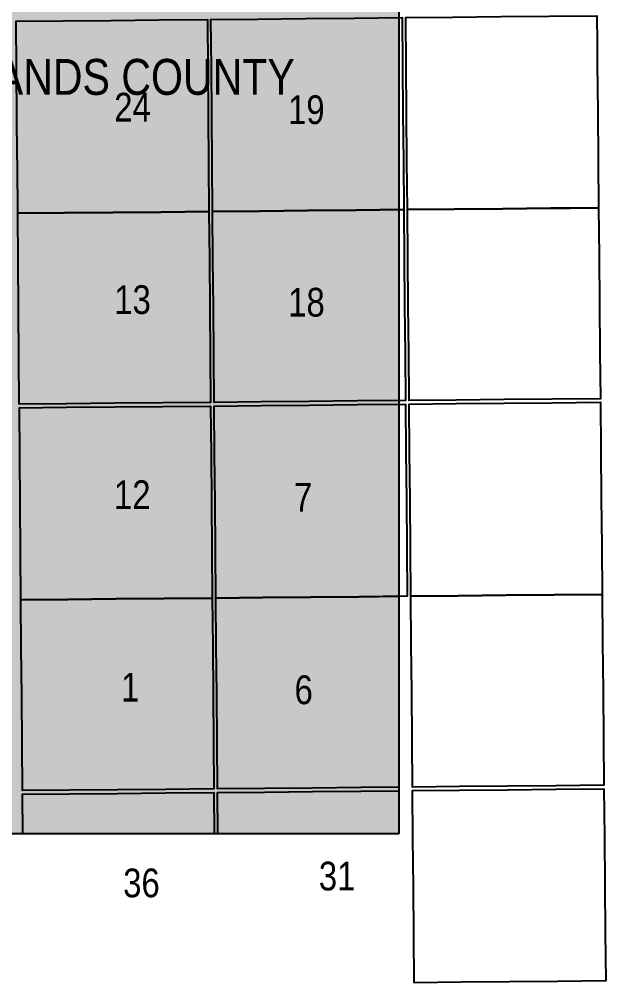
# Model space of a CAD drawing. Extents: x 403018 to 417191, y 6033193 to 6042673.
# Drawn here: x 415987.1 to 416150.5, y 6035924.3 to 6036192.9 of the extents above; entities that cross this region are included whole.
import ezdxf

# ---------------------------------------------------------------- set-up
doc = ezdxf.new("R2010")
doc.units = 0
doc.header["$LTSCALE"] = 5
doc.linetypes.add('BORDER2', pattern=[22.225, 6.35, -3.175, 6.35, -3.175, 0, -3.175])
doc.linetypes.add('DASHED2', pattern=[9.525, 6.35, -3.175])
doc.layers.add('AS-COUNTY', color=7, linetype='BORDER2', lineweight=60, true_color=0xcc33ff)
doc.layers.add('Quarters', color=8, linetype='Continuous')
doc.layers.add('RoadSeg', color=57, linetype='DASHED2')
doc.layers.add('ROUTE-MAP-BACKGROUND-H', color=7, linetype='Continuous', true_color=0xf0ebff)
doc.styles.add('120', font='ARIALN.TTF', dxfattribs={"height": 13})
doc.styles.add('80L', font='ARIALN.TTF', dxfattribs={"height": 10})

msp = doc.modelspace()

# ---------------------------------------------------------------- hatches: boundary and pattern name
at = {"layer": 'ROUTE-MAP-BACKGROUND-H'}
h = msp.add_hatch(color=256, dxfattribs=at)
h.dxf.hatch_style = 1
h.paths.add_polyline_path([(412923.423, 6037807.465), (416092.9, 6037807.465), (416092.9, 6035965.758), (412923.423, 6035965.758)])

# ---------------------------------------------------------------- linework, layer by layer
at = {"layer": 'Quarters'}
for points in [[(416108.338, 6036139.976), (416095.263, 6036139.852), (416095.145, 6036153.243), (416095.027, 6036166.634), (416094.91, 6036180.025), (416094.792, 6036193.416), (416107.862, 6036193.539), (416121.267, 6036193.665), (416134.672, 6036193.791), (416148.077, 6036193.917), (416148.146, 6036186.336), (416148.199, 6036180.527), (416148.322, 6036167.136), (416148.445, 6036153.746), (416148.568, 6036140.355), (416140.639, 6036140.28), (416135.158, 6036140.228), (416121.748, 6036140.102), (416108.338, 6036139.976)], [(415999.706, 6036138.948), (415986.63, 6036138.834), (415986.521, 6036152.224), (415986.496, 6036155.264), (415986.412, 6036165.613), (415986.303, 6036179.003), (415986.194, 6036192.392), (415999.265, 6036192.504), (416012.671, 6036192.619), (416026.078, 6036192.735), (416039.484, 6036192.85), (416039.597, 6036179.462), (416039.711, 6036166.073), (416039.825, 6036152.685), (416039.939, 6036139.296), (416026.528, 6036139.18), (416013.117, 6036139.064), (415999.706, 6036138.948)], [(416054.021, 6036139.438), (416040.943, 6036139.306), (416040.829, 6036152.695), (416040.715, 6036166.083), (416040.602, 6036179.472), (416040.488, 6036192.86), (416053.562, 6036192.994), (416066.97, 6036193.132), (416080.379, 6036193.269), (416093.788, 6036193.406), (416093.905, 6036180.016), (416094.023, 6036166.625), (416094.141, 6036153.234), (416094.259, 6036139.843), (416080.846, 6036139.708), (416067.433, 6036139.573), (416054.021, 6036139.438)], [(416054.477, 6036086.217), (416041.395, 6036086.087), (416041.284, 6036099.141), (416041.17, 6036112.529), (416041.057, 6036125.918), (416040.943, 6036139.306), (416054.021, 6036139.438), (416067.433, 6036139.573), (416080.846, 6036139.708), (416094.259, 6036139.843), (416094.376, 6036126.452), (416094.494, 6036113.061), (416094.612, 6036099.67), (416094.727, 6036086.614), (416081.31, 6036086.482), (416067.893, 6036086.349), (416054.477, 6036086.217)], [(416108.811, 6036086.747), (416095.731, 6036086.624), (416095.616, 6036099.679), (416095.498, 6036113.071), (416095.381, 6036126.461), (416095.263, 6036139.852), (416108.338, 6036139.976), (416121.748, 6036140.102), (416135.158, 6036140.228), (416140.639, 6036140.28), (416148.568, 6036140.355), (416148.69, 6036126.965), (416148.813, 6036113.574), (416148.936, 6036100.183), (416149.056, 6036087.128), (416135.641, 6036087.001), (416122.226, 6036086.874), (416108.811, 6036086.747)], [(416000.143, 6036085.726), (415987.063, 6036085.612), (415986.957, 6036098.666), (415986.848, 6036112.056), (415986.739, 6036125.445), (415986.63, 6036138.834), (415999.706, 6036138.948), (416013.117, 6036139.064), (416026.528, 6036139.18), (416039.939, 6036139.296), (416040.052, 6036125.908), (416040.166, 6036112.519), (416040.28, 6036099.131), (416040.391, 6036086.077), (416026.975, 6036085.96), (416013.559, 6036085.843), (416000.143, 6036085.726)], [(416109.296, 6036032.18), (416096.211, 6036032.056), (416096.096, 6036045.447), (416095.982, 6036058.838), (416095.861, 6036072.229), (416095.74, 6036085.619), (416108.82, 6036085.743), (416122.235, 6036085.87), (416135.65, 6036085.997), (416149.065, 6036086.123), (416149.188, 6036072.733), (416149.31, 6036059.342), (416149.433, 6036045.952), (416149.556, 6036032.561), (416136.136, 6036032.434), (416122.716, 6036032.307), (416109.296, 6036032.18)], [(416000.592, 6036031.165), (415987.507, 6036031.05), (415987.398, 6036044.439), (415987.289, 6036057.829), (415987.18, 6036071.218), (415987.071, 6036084.607), (416000.152, 6036084.722), (416013.568, 6036084.839), (416026.983, 6036084.956), (416040.399, 6036085.073), (416040.513, 6036071.685), (416040.627, 6036058.296), (416040.74, 6036044.908), (416040.854, 6036031.519), (416027.433, 6036031.401), (416014.013, 6036031.283), (416000.592, 6036031.165)], [(416054.944, 6036031.656), (416041.858, 6036031.529), (416041.744, 6036044.918), (416041.631, 6036058.306), (416041.517, 6036071.695), (416041.403, 6036085.083), (416054.485, 6036085.212), (416067.902, 6036085.345), (416081.319, 6036085.477), (416094.736, 6036085.61), (416094.857, 6036072.219), (416094.977, 6036058.829), (416095.092, 6036045.437), (416095.207, 6036032.046), (416081.786, 6036031.916), (416068.365, 6036031.786), (416054.944, 6036031.656)], [(416109.77, 6035978.954), (416096.68, 6035978.83), (416096.565, 6035991.885), (416096.447, 6036005.275), (416096.329, 6036018.665), (416096.211, 6036032.056), (416109.296, 6036032.18), (416122.716, 6036032.307), (416136.136, 6036032.434), (416149.556, 6036032.561), (416149.679, 6036019.172), (416149.802, 6036005.782), (416149.925, 6035992.392), (416150.045, 6035979.337), (416136.62, 6035979.209), (416123.195, 6035979.082), (416109.77, 6035978.954)], [(416001.031, 6035977.946), (415987.941, 6035977.829), (415987.834, 6035990.883), (415987.725, 6036004.272), (415987.616, 6036017.661), (415987.507, 6036031.05), (416000.592, 6036031.165), (416014.013, 6036031.283), (416027.433, 6036031.401), (416040.854, 6036031.519), (416040.968, 6036018.132), (416041.082, 6036004.744), (416041.196, 6035991.356), (416041.307, 6035978.303), (416027.881, 6035978.184), (416014.456, 6035978.065), (416001.031, 6035977.946)], [(416110.258, 6035924.394), (416097.163, 6035924.269), (416097.045, 6035937.658), (416096.926, 6035951.047), (416096.807, 6035964.436), (416096.689, 6035977.825), (416109.779, 6035977.95), (416123.204, 6035978.078), (416136.629, 6035978.205), (416150.054, 6035978.333), (416150.177, 6035964.944), (416150.3, 6035951.555), (416150.424, 6035938.166), (416150.547, 6035924.777), (416137.117, 6035924.649), (416123.688, 6035924.521), (416110.258, 6035924.394)]]:
    msp.add_lwpolyline(points, close=True, dxfattribs=at)
for points in [[(416092.9, 6035978.794), (416082.251, 6035978.692), (416068.826, 6035978.565), (416055.401, 6035978.437), (416042.311, 6035978.313), (416042.2, 6035991.365), (416042.086, 6036004.753), (416041.972, 6036018.141), (416041.858, 6036031.529), (416054.944, 6036031.656), (416068.365, 6036031.786), (416081.786, 6036031.916), (416092.9, 6036032.024)], [(415988.039, 6035965.758), (415987.949, 6035976.825), (416001.039, 6035976.941), (416014.465, 6035977.061), (416027.89, 6035977.18), (416041.315, 6035977.299), (416041.413, 6035965.758)], [(416042.418, 6035965.758), (416042.319, 6035977.308), (416055.41, 6035977.433), (416068.835, 6035977.56), (416082.26, 6035977.688), (416092.9, 6035977.789)]]:
    msp.add_lwpolyline(points, dxfattribs=at)
at = {"layer": 'ROUTE-MAP-BACKGROUND-H'}
msp.add_lwpolyline([(412923.423, 6037807.465), (416092.9, 6037807.465), (416092.9, 6035965.758), (412923.423, 6035965.758)], close=True, dxfattribs=at)

# ---------------------------------------------------------------- texts
at = {"layer": 'AS-COUNTY', "insert": (415937.107, 6036181.854), "char_height": 10, "attachment_point": 1, "style": '80L', "bg_fill": 1, "box_fill_scale": 1.15, "bg_fill_color": 256, "bg_fill_true_color": 15789055, "bg_fill_transparency": 0}
msp.add_mtext_dynamic_manual_height_columns('\\pi0.12844;WOODLANDS COUNTY', width=126.64843, gutter_width=45, heights=[0], dxfattribs=at)
at = {"layer": 'RoadSeg', "style": '120'}
for s, height, p in [('24', 8.0041, (416013.527, 6036164.408)), ('19', 8.0041, (416061.985, 6036163.72)), ('13', 8.0041, (416013.529, 6036110.751)), ('18', 8.0041, (416062.02, 6036110.018)), ('12', 8.0041, (416013.452, 6036056.352)), ('7', 8.004, (416063.644, 6036055.636)), ('1', 8.004, (416015.432, 6036002.675)), ('6', 8.004, (416063.789, 6036001.954)), ('31', 8.0041, (416070.566, 6035950.026)), ('36', 8.0041, (416016.015, 6035948.097))]:
    msp.add_text(s, height=height, dxfattribs=at).set_placement(p)

doc.saveas('drawing.dxf')
